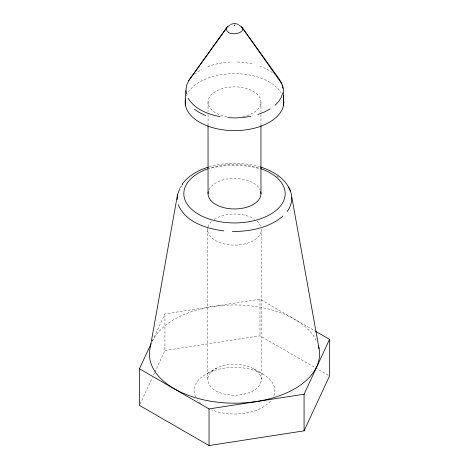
<?xml version="1.0" encoding="UTF-8"?>
<svg xmlns="http://www.w3.org/2000/svg" width="469" height="469" viewBox="0 0 469 469"><rect width="100%" height="100%" fill="white"/><g stroke="black" fill="none" stroke-linecap="round" stroke-linejoin="round"><path stroke-width="0.35" stroke-dasharray="2.35 1.76" d="M207.591 229.564L207.714 378.237C207.955 392.195 225.882 395.607 237.033 395.162C246.676 394.435 260.442 390.712 261.397 379.21L261.409 229.564A26.909 15.536 0 0 1 232.741 245.07A26.909 15.536 0 0 1 207.82 227.541M207.714 378.237C210.147 369.203 220.354 365.838 228.632 364.536C240.972 362.666 253.031 367.221 263.039 374.203M152.349 341.004L164.93 313.896L259.967 299.193L314.992 330.962M140.079 404.061L152.349 377.615M153.574 374.971L154.494 372.99M154.805 372.327L164.93 350.513L164.93 313.896M194.459 74.266L201.6 69.342M207.808 373.201L216.707 368.042M207.749 66.563L214.585 64.388L221.943 62.875L229.622 62.06M209.162 166.882C225.466 161.993 243.2 162.11 259.556 166.73M211.566 168.037C227.875 164.127 245.187 164.408 261.297 169.116M164.93 350.513L259.967 335.81L314.992 367.579M237.431 61.972L245.158 62.606L252.615 63.942M259.603 65.959L265.935 68.591L272.477 72.595M315.625 367.948L328.271 375.247M276.728 176.098L279.518 177.974M253.524 368.71L257.663 371.788L260.342 375.364L261.397 379.21M260.957 102.142L260.957 111.663M260.957 114.588L260.957 124.842M259.967 299.193L259.967 335.81M208.043 102.142L208.043 111.663M208.043 114.588L208.043 124.842M152.325 341.35A85.077 49.116 0 0 1 233.902 304.944A85.077 49.116 0 0 1 316.358 340.682M186.404 95.805A49.333 28.48 0 0 1 231.733 73.703A49.333 28.48 0 0 1 281.06 92.733M226.92 116.775A26.457 15.278 0 0 1 213.119 93.138A26.457 15.278 0 0 1 256.32 93.501A26.457 15.278 0 0 1 241.347 116.892M208.94 189.728A26.457 15.278 0 0 1 234.5 178.408A26.457 15.278 0 0 1 260.061 189.728M207.533 168.904A50.687 29.266 0 0 1 260.172 168.447M195.585 396.868A40.363 23.303 0 0 1 234.635 367.379A40.363 23.303 0 0 1 273.339 397.02M270.461 401.259A40.363 23.303 0 0 1 211.642 409.888M200.838 403.539A40.363 23.303 0 0 1 197.461 399.934M208.002 226.867A26.909 15.536 0 0 1 212.123 220.94M214.274 219.322A26.909 15.536 0 0 1 254.726 219.322M256.877 220.94A26.909 15.536 0 0 1 260.488 225.548"/><path stroke-width="0.7" d="M283.522 105.326L283.581 95.412L283.522 98.953A49.333 28.48 0 0 1 234.5 130.622A49.333 28.48 0 0 1 185.478 98.953M283.522 98.953L283.739 90.828L282.426 84.965M177.194 199.624L177.517 194.676L179.826 188.638M288.628 187.448C293.354 194.893 292.48 204.783 287.057 211.625M185.384 90.628L185.478 105.326M150.361 346.79L177.517 194.676M226.627 27.864C224.844 38.476 251.589 33.023 239.296 25.326M282.772 92.745L281.365 97.183L278.744 101.427L274.975 105.378M315.625 331.331L329.537 339.363L329.537 375.98L304.07 430.847L209.033 445.55L139.463 405.386L139.463 368.769L151.124 343.648M304.07 430.847L304.07 394.23L329.537 339.363M180.536 187.465L181.239 186.304M229.704 25.326L227.442 26.727L188.796 80.527L186.773 84.883L185.994 89.368L186.463 93.864M188.726 80.68L227.442 26.727M182.324 183.983C188.702 175.47 198.463 170.089 208.5 167.081M181.943 185.144L182.763 184.247M283.053 215.998C269.188 227.905 250.182 231.575 232.354 231.469M270.162 108.925L264.422 111.98L257.909 114.465M230.502 24.406L234.5 23.45L238.498 24.406M250.786 116.318L243.247 117.485L235.479 117.936L227.682 117.666M139.463 368.769L209.033 408.933L304.07 394.23M223.842 230.912C206.36 228.643 185.484 222.3 178.156 204.537M220.067 116.675C207.943 114.266 194.858 109.365 188.18 98.267M260.242 166.9C272.641 170.822 285.586 178.249 290.434 191.018M205.662 115.655L199.618 112.683L194.477 109.195M241.558 26.727L279.512 79.472L281.834 83.775L282.93 88.236M242.139 27.536L281.834 83.775M291.806 197.144L319.096 348.86M260.957 125.575L260.957 193.679M209.033 408.933L209.033 445.55M208.043 125.575L208.043 193.679M318.457 346.11A85.077 49.116 0 0 1 233.896 403.182A85.077 49.116 0 0 1 150.748 345.424M260.735 191.686A26.457 15.278 0 0 1 234.5 208.957A26.457 15.278 0 0 1 208.265 191.686M260.823 168.676A50.687 29.266 0 0 1 273.245 212.545A50.687 29.266 0 0 1 196.247 212.879A50.687 29.266 0 0 1 207.533 168.904M234.248 25.203L234.764 25.244L234.248 25.203"/></g></svg>
